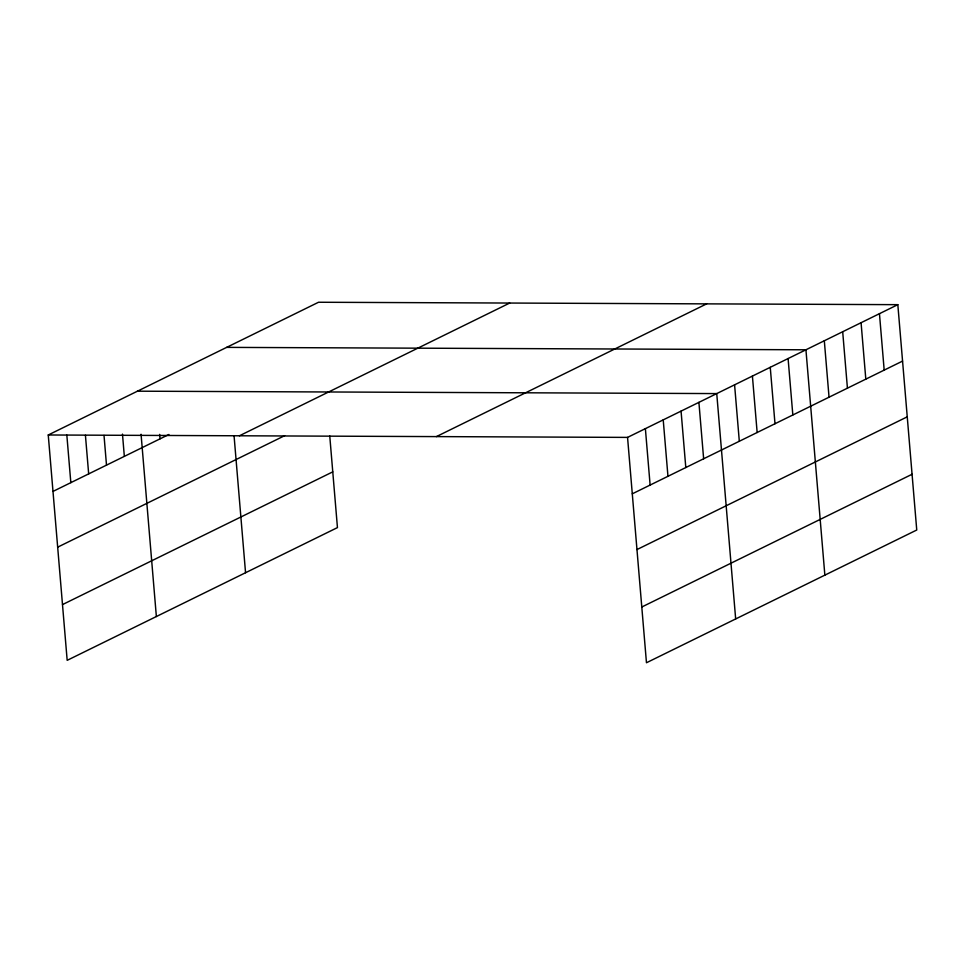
<?xml version="1.0" encoding="UTF-8"?>
<svg xmlns="http://www.w3.org/2000/svg" width="965" height="965" viewBox="0 0 965 965"><rect width="100%" height="100%" fill="white"/><g stroke="black" fill="none" stroke-linecap="round" stroke-linejoin="round"><path stroke-width="1.45" d="M329.753 435.963L337.448 527.602L67.176 660.337L48.25 434.986L318.534 302.25L897.824 304.663L916.75 530.014L646.466 662.75L627.552 437.398L897.824 304.663M52.991 491.414L168.935 434.479M239.416 435.782L509.701 303.046M57.671 547.167L284.627 435.697M62.496 604.597L332.768 471.861M436.385 436.602L706.657 303.866M632.28 493.827L902.565 361.091M636.972 549.567L907.245 416.832M641.785 607.009L912.07 474.273M226.63 347.376L805.932 349.788L824.858 575.14M137.44 391.187L716.742 393.587L735.668 618.951M48.25 434.986L627.552 437.398M879.453 313.685L884.181 370.114M861.07 322.708L865.81 379.136M842.686 331.731L847.427 388.171M824.315 340.766L829.044 397.194M788.091 358.546L792.832 414.986M770.251 367.315L774.992 423.744M752.411 376.073L757.151 432.501M734.582 384.83L739.311 441.258M698.901 402.357L703.642 458.785M681.061 411.114L685.801 467.543M663.22 419.871L667.961 476.3M645.38 428.629L650.121 485.069M234.085 436.084L245.556 572.74M159.647 434.395L160.021 438.858M141.059 434.25L156.366 616.538M122.471 434.105L124.34 456.373M104.015 435.432L106.5 465.13M85.427 435.287L88.671 473.899M66.838 435.131L70.831 482.657"/></g></svg>
